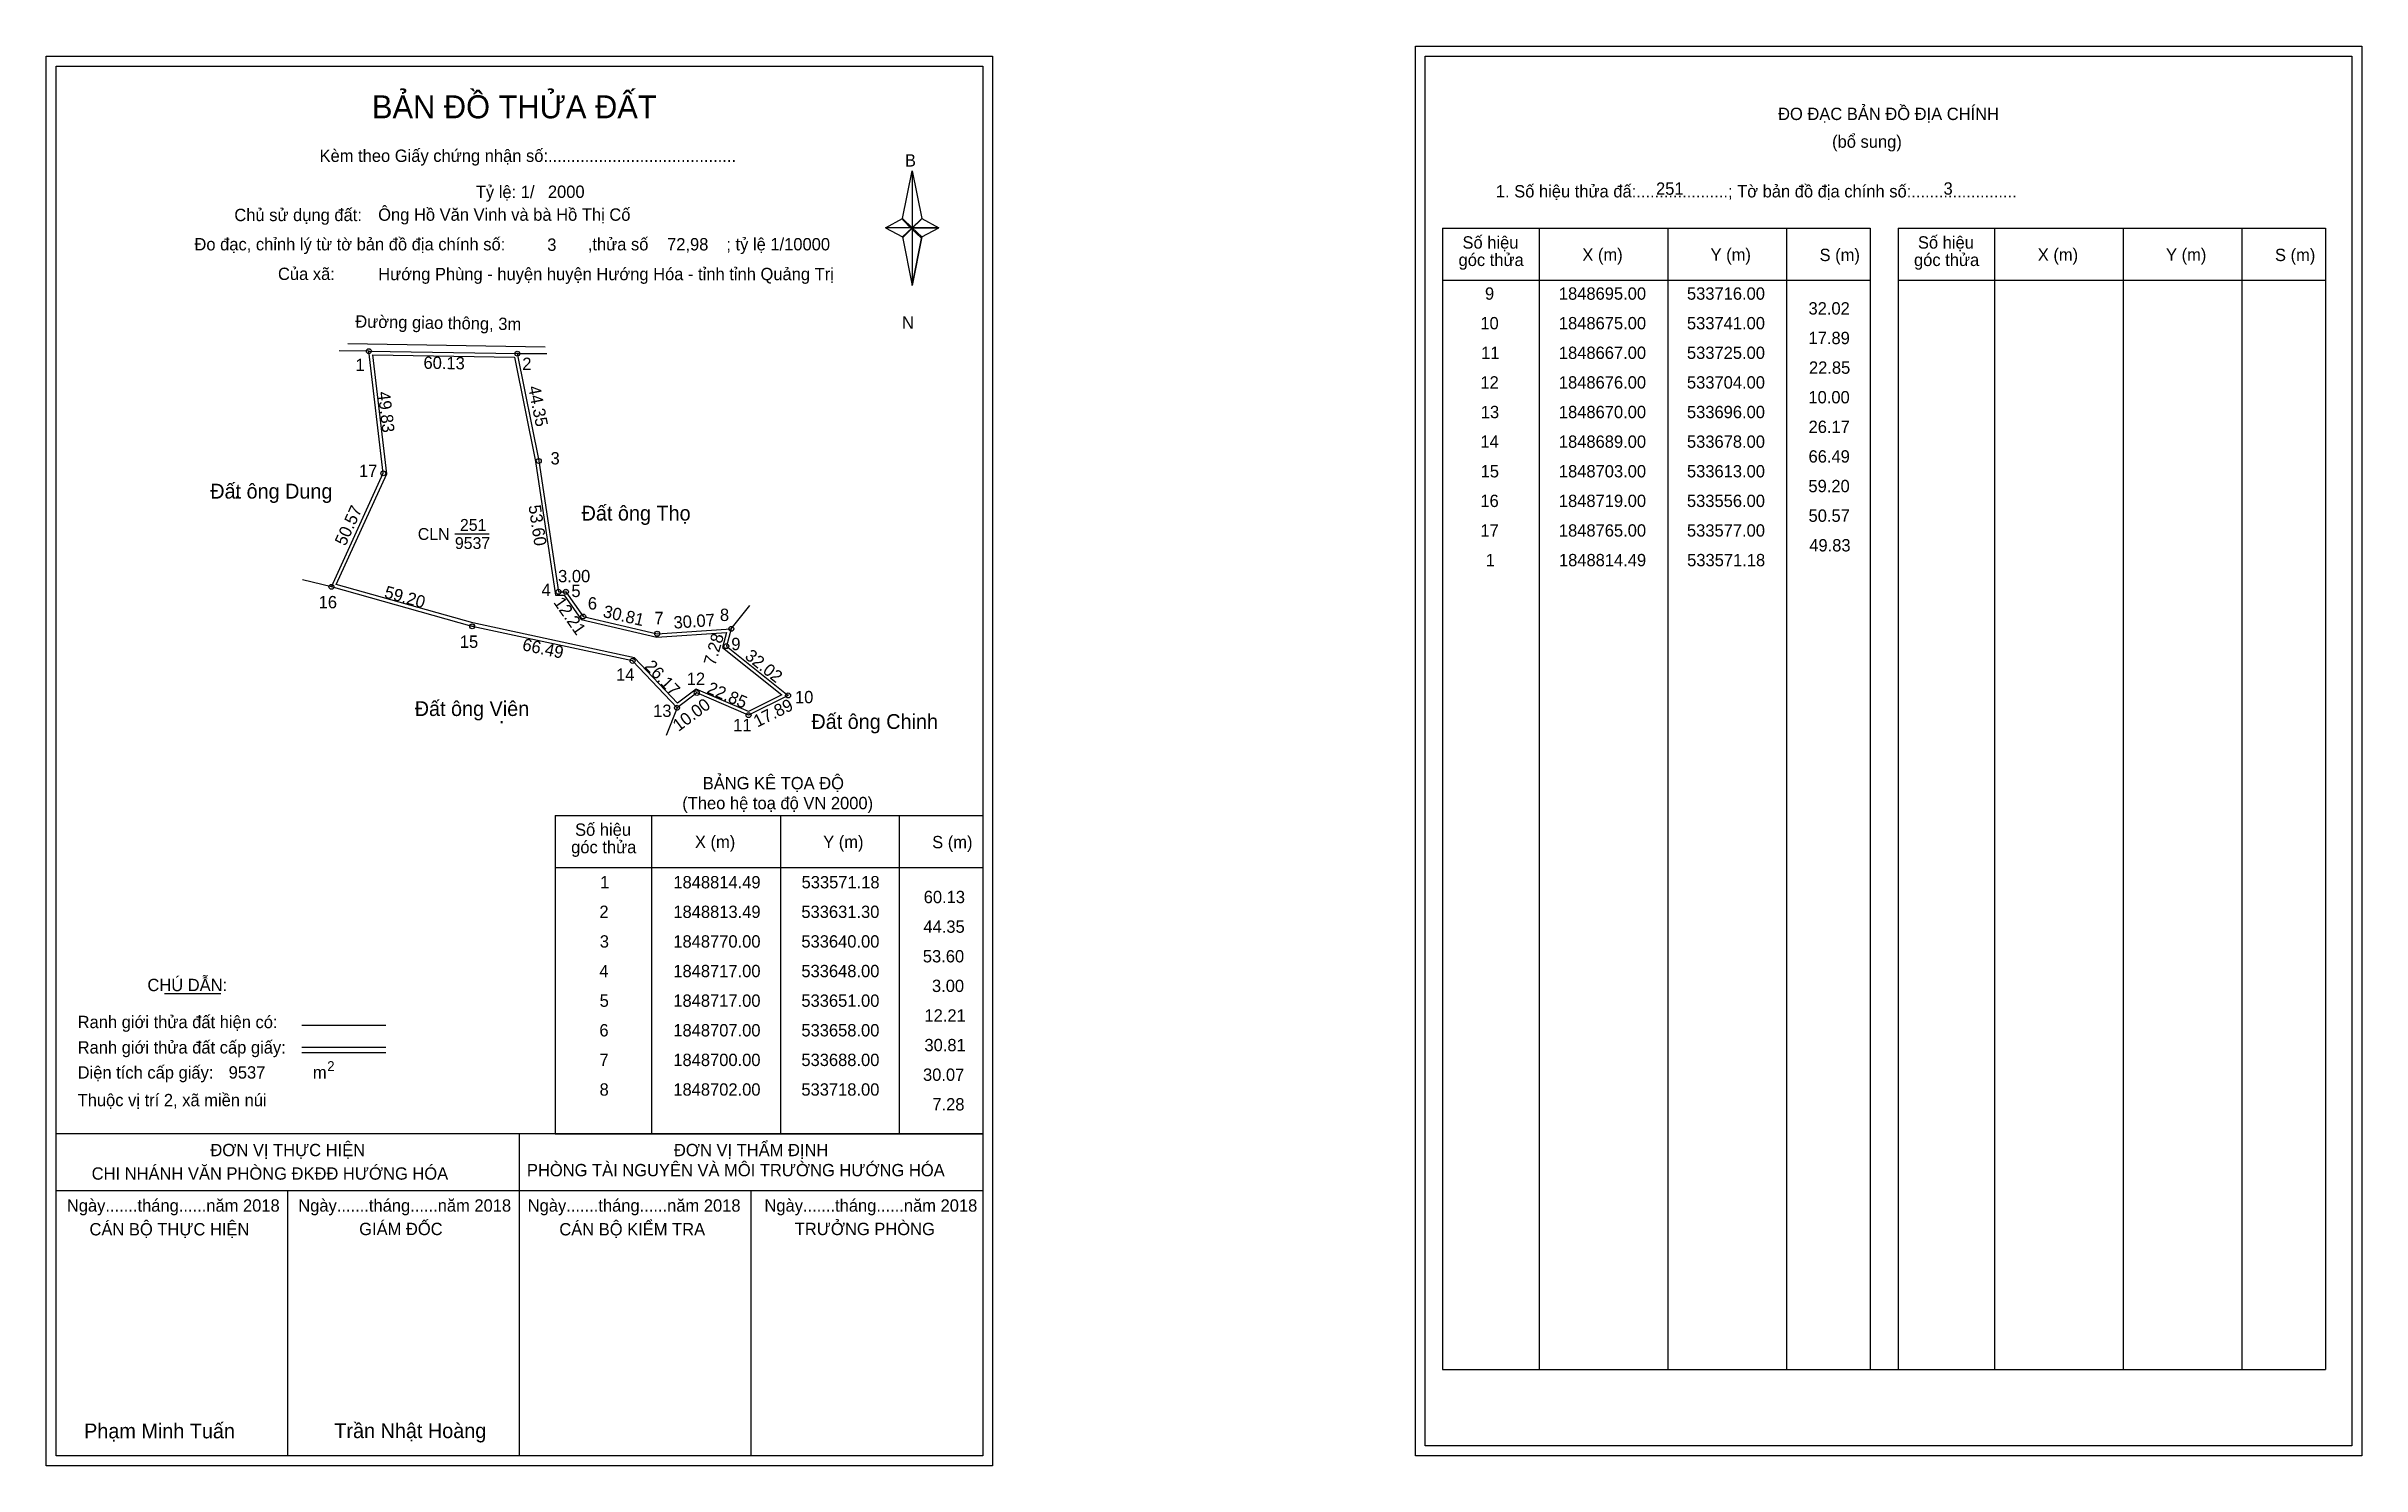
# Model space of a CAD drawing. Extents: x 533440 to 534379, y 1848363 to 1848938.
import ezdxf

# ---------------------------------------------------------------- set-up
doc = ezdxf.new("R2010")
doc.units = 0
for name, color, linetype in [('Level 1', 7, 'Continuous'), ('Level 10', 7, 'Continuous'), ('Level 11', 7, 'Continuous'), ('Level 13', 7, 'Continuous'), ('Level 27', 7, 'Continuous'), ('Level 3', 7, 'Continuous'), ('Level 36', 7, 'Continuous'), ('Level 49', 7, 'Continuous'), ('Level 53', 7, 'Continuous'), ('Level 55', 7, 'Continuous'), ('Level 6', 7, 'Continuous'), ('Level 60', 7, 'Continuous'), ('Level 63', 7, 'Continuous'), ('Level 9', 7, 'Continuous')]:
    doc.layers.add(name, color=color, linetype=linetype)

msp = doc.modelspace()

# ---------------------------------------------------------------- linework, layer by layer
at = {"layer": 'Level 1'}
for p, q in [((533444.48, 1848930.04), (533444.48, 1848930.04)), ((533999.13, 1848934.04), (533999.13, 1848934.04)), ((533787.33, 1848868.27), (533791.26, 1848887.55)), ((533791.26, 1848887.55), (533791.26, 1848864.5)), ((533791.26, 1848887.55), (533795.2, 1848868.27)), ((533780.44, 1848864.5), (533787.33, 1848868.27)), ((533787.33, 1848868.27), (533791.26, 1848864.5)), ((533790.97, 1848864.07), (533787.33, 1848867.83)), ((533791.26, 1848864.5), (533787.33, 1848860.82)), ((533790.97, 1848864.07), (533787.33, 1848860.38)), ((533787.33, 1848860.38), (533790.97, 1848864.07)), ((533787.33, 1848860.82), (533791.26, 1848841.1)), ((533794.9, 1848867.83), (533790.97, 1848864.07)), ((533790.97, 1848864.07), (533794.9, 1848867.83)), ((533794.9, 1848860.38), (533790.97, 1848864.07)), ((533795.2, 1848868.27), (533791.26, 1848864.5)), ((533791.26, 1848864.5), (533791.26, 1848841.1)), ((533791.26, 1848864.5), (533802.09, 1848864.5)), ((533791.26, 1848864.5), (533795.2, 1848860.82)), ((533795.2, 1848860.82), (533791.26, 1848841.1)), ((533795.2, 1848860.82), (533802.09, 1848864.5)), ((534006.2, 1848864.33), (534179.4, 1848864.33)), ((534045.38, 1848401.8), (534045.38, 1848864.33)), ((534097.52, 1848401.8), (534097.52, 1848864.33)), ((534145.47, 1848864.33), (534145.47, 1848401.8)), ((534179.4, 1848864.33), (534179.4, 1848401.8)), ((534190.71, 1848864.33), (534363.91, 1848864.33)), ((534229.89, 1848401.8), (534229.89, 1848864.33)), ((534282.03, 1848401.8), (534282.03, 1848864.33)), ((534329.98, 1848864.33), (534329.98, 1848401.8)), ((534363.91, 1848864.33), (534363.91, 1848401.8)), ((534006.2, 1848843.27), (534179.4, 1848843.27)), ((534190.71, 1848843.27), (534363.91, 1848843.27)), ((533646.67, 1848626.38), (533819.87, 1848626.38)), ((533685.85, 1848497.33), (533685.85, 1848626.38)), ((533738, 1848497.33), (533738, 1848626.38)), ((533785.94, 1848626.38), (533785.94, 1848497.33)), ((533646.67, 1848605.33), (533819.87, 1848605.33)), ((533488.32, 1848554.17), (533511.12, 1848554.17)), ((533544.05, 1848541.36), (533578.07, 1848541.36)), ((533544.05, 1848532.46), (533578.07, 1848532.46)), ((533544.05, 1848530.27), (533578.07, 1848530.27)), ((533658.14, 1848497.33), (533444.48, 1848497.33)), ((533819.87, 1848497.33), (533610.19, 1848497.33)), ((533632.18, 1848366.89), (533632.18, 1848497.33)), ((533646.67, 1848497.33), (533819.87, 1848497.33)), ((533819.88, 1848474.23), (533444.48, 1848474.23)), ((533538.33, 1848366.89), (533538.33, 1848474.23)), ((533726.03, 1848366.89), (533726.03, 1848474.23)), ((534006.2, 1848401.8), (534363.91, 1848401.8)), ((533819.87, 1848366.89), (533819.87, 1848366.89)), ((534374.53, 1848370.89), (534374.53, 1848370.89))]:
    msp.add_line(p, q, dxfattribs=at)
for points in [[(533787.33, 1848868.27), (533791.26, 1848887.55), (533791.26, 1848864.5)], [(533780.44, 1848864.5), (533787.33, 1848860.82), (533791.26, 1848864.5)], [(533791.26, 1848864.5), (533795.2, 1848868.27), (533802.09, 1848864.5)], [(533791.26, 1848864.5), (533791.26, 1848841.1), (533795.2, 1848860.82)]]:
    msp.add_lwpolyline(points, close=True, dxfattribs=at)
at = {"layer": 'Level 10'}
for p, q in [((533562.66, 1848817.63), (533642.6, 1848816.3)), ((533577, 1848765), (533571.18, 1848814.49)), ((533571.18, 1848814.49), (533631.3, 1848813.49)), ((533577, 1848765), (533571.18, 1848814.49)), ((533572.76, 1848813.06), (533630.15, 1848812.11)), ((533578.44, 1848764.77), (533572.76, 1848813.06)), ((533630.15, 1848812.11), (533638.62, 1848769.76)), ((533631.3, 1848813.49), (533640, 1848770)), ((533638.62, 1848769.76), (533646.8, 1848715.6)), ((533640, 1848770), (533648, 1848717)), ((533556, 1848719), (533577, 1848765)), ((533557.95, 1848719.91), (533578.44, 1848764.77)), ((533613.34, 1848704.36), (533557.95, 1848719.91)), ((533613, 1848703), (533556, 1848719)), ((533646.8, 1848715.6), (533650.27, 1848715.6)), ((533648, 1848717), (533651, 1848717)), ((533650.27, 1848715.6), (533657.16, 1848705.76)), ((533651, 1848717), (533658, 1848707)), ((533678, 1848689), (533613, 1848703)), ((533678.72, 1848690.28), (533613.34, 1848704.36)), ((533657.16, 1848705.76), (533687.89, 1848698.59)), ((533658, 1848707), (533688, 1848700)), ((533688, 1848700), (533718, 1848702)), ((533718, 1848702), (533716, 1848695)), ((533687.89, 1848698.59), (533716.11, 1848700.47)), ((533716.11, 1848700.47), (533714.4, 1848694.49)), ((533714.4, 1848694.49), (533738.42, 1848675.27)), ((533716, 1848695), (533741, 1848675)), ((533696, 1848670), (533678, 1848689)), ((533696.16, 1848671.87), (533678.72, 1848690.28)), ((533704, 1848676), (533696, 1848670)), ((533703.81, 1848677.61), (533696.16, 1848671.87)), ((533724.95, 1848668.54), (533703.81, 1848677.61)), ((533725, 1848667), (533704, 1848676)), ((533738.42, 1848675.27), (533724.95, 1848668.54)), ((533741, 1848675), (533725, 1848667))]:
    msp.add_line(p, q, dxfattribs=at)
at = {"layer": 'Level 11'}
for centre in [(533571.18, 1848814.49), (533571.18, 1848814.49), (533631.3, 1848813.49), (533640, 1848770), (533577, 1848765), (533556, 1848719), (533648, 1848717), (533651, 1848717), (533613, 1848703), (533658, 1848707), (533688, 1848700), (533718, 1848702), (533716, 1848695), (533678, 1848689), (533704, 1848676), (533741, 1848675), (533696, 1848670), (533725, 1848667)]:
    msp.add_circle(centre, 1, dxfattribs=at)
at = {"layer": 'Level 27'}
for p, q in [((533571.18, 1848814.49), (533559.18, 1848814.59)), ((533631.3, 1848813.49), (533643.3, 1848813.5)), ((533556, 1848719), (533544.34, 1848721.85)), ((533718, 1848702), (533725.44, 1848711.41)), ((533696, 1848670), (533691.61, 1848658.83))]:
    msp.add_line(p, q, dxfattribs=at)
at = {"layer": 'Level 3'}
for p, q in [((534006.2, 1848864.33), (534006.2, 1848401.8)), ((534190.71, 1848864.33), (534190.71, 1848401.8)), ((533646.67, 1848626.38), (533646.67, 1848497.33))]:
    msp.add_line(p, q, dxfattribs=at)
at = {"layer": 'Level 63'}
for points in [[(533995.13, 1848938.04), (534378.53, 1848938.04), (534378.53, 1848366.89), (533995.13, 1848366.89)], [(533440.48, 1848934.04), (533823.88, 1848934.04), (533823.88, 1848362.89), (533440.48, 1848362.89)], [(533444.48, 1848930.04), (533819.88, 1848930.04), (533819.88, 1848366.89), (533444.48, 1848366.89)], [(533999.13, 1848934.04), (534374.53, 1848934.04), (534374.53, 1848370.89), (533999.13, 1848370.89)]]:
    msp.add_lwpolyline(points, close=True, dxfattribs=at)
at = {"layer": 'Level 9'}
msp.add_line((533606.01, 1848740.42), (533619.9, 1848740.42), dxfattribs=at)

# ---------------------------------------------------------------- texts
at = {"layer": 'Level 1'}
for s, height, p in [('BẢN ĐỒ THỬA ĐẤT', 9.3313, (533572.41, 1848908.85)), ('ĐO ĐẠC BẢN ĐỒ ĐỊA CHÍNH', 5, (534142.08, 1848908.16)), ('(bổ sung)', 5, (534163.97, 1848896.92)), ('Kèm theo Giấy chứng nhận số:.........................................', 5, (533551.18, 1848891.19)), ('B', 5, (533788.35, 1848889.31)), ('1. Số hiệu thửa đấ:....................; Tờ bản đồ địa chính số:.......................', 5, (534027.75, 1848876.8)), ('Chủ sử dụng đất:', 5, (533516.66, 1848867.2)), ('Đo đạc, chỉnh lý từ tờ bản đồ địa chính số:                  ,thửa số                 ; tỷ lệ 1/10000', 5, (533500.49, 1848855.34)), ('Số hiệu', 5, (534014.23, 1848856.06)), ('Số hiệu', 5, (534198.74, 1848856.06)), ('góc thửa', 5, (534012.64, 1848849)), ('X (m)', 5, (534062.79, 1848851.11)), ('Y (m)', 5, (534114.74, 1848851.11)), ('S (m)', 5, (534158.9, 1848851.01)), ('góc thửa', 5, (534197.16, 1848849)), ('X (m)', 5, (534247.3, 1848851.11)), ('Y (m)', 5, (534299.26, 1848851.11)), ('S (m)', 5, (534343.41, 1848851.01)), ('Của xã:', 5, (533534.34, 1848843.34)), ('N', 5, (533787.15, 1848823.63)), ('BẢNG KÊ TỌA ĐỘ', 5, (533706.43, 1848636.96)), ('(Theo hệ toạ độ VN 2000)', 5, (533698.13, 1848628.89)), ('Số hiệu', 5, (533654.7, 1848618.12)), ('X (m)', 5, (533703.26, 1848613.17)), ('Y (m)', 5, (533755.22, 1848613.17)), ('S (m)', 5, (533799.38, 1848613.07)), ('góc thửa', 5, (533653.12, 1848611.06)), ('CHÚ DẪN:', 5, (533481.44, 1848555.18)), ('Ranh giới thửa đất hiện có:', 5, (533453.18, 1848540.18)), ('Ranh giới thửa đất cấp giấy:', 5, (533453.18, 1848529.9)), ('Diện tích cấp giấy:', 5, (533453.18, 1848519.74)), ('m', 5, (533548.49, 1848519.78)), ('2', 4, (533554.28, 1848522.8)), ('Thuộc vị trí 2, xã miền núi', 5, (533453.18, 1848508.54)), ('ĐƠN VỊ THỰC HIỆN', 5, (533506.95, 1848488.3)), ('ĐƠN VỊ THẨM ĐỊNH', 5, (533694.75, 1848488.3)), ('PHÒNG TÀI NGUYÊN VÀ MÔI TRƯỜNG HƯỚNG HÓA', 5, (533635.2, 1848480.16)), ('CHI NHÁNH VĂN PHÒNG ĐKĐĐ HƯỚNG HÓA', 5, (533458.86, 1848478.78)), ('Ngày.......tháng......năm 2018', 5, (533448.81, 1848465.83)), ('Ngày.......tháng......năm 2018', 5, (533542.56, 1848465.83)), ('Ngày.......tháng......năm 2018', 5, (533635.51, 1848465.83)), ('Ngày.......tháng......năm 2018', 5, (533731.43, 1848465.83)), ('CÁN BỘ THỰC HIỆN', 5, (533457.98, 1848456.2)), ('GIÁM ĐỐC', 5, (533567.24, 1848456.32)), ('CÁN BỘ KIỂM TRA', 5, (533648.32, 1848456.2)), ('TRƯỞNG PHÒNG', 5, (533743.7, 1848456.32)), ('Phạm Minh Tuấn', 6, (533455.8, 1848373.97)), ('Trần Nhật Hoàng', 6, (533557.18, 1848374.07))]:
    msp.add_text(s, height=height, dxfattribs=at).set_placement(p)
at = {"layer": 'Level 11'}
msp.add_text('Tỷ lệ: 1/', height=5, dxfattribs=at).set_placement((533614.5, 1848876.56))
at = {"layer": 'Level 13'}
for s, p in [('CLN', (533590.98, 1848738.02)), ('9537', (533606.02, 1848734.34)), ('251', (533608.07, 1848741.7))]:
    msp.add_text(s, height=4.8, dxfattribs=at).set_placement(p)
at = {"layer": 'Level 36'}
for p in [(533516.56, 1848754.78), (533664.22, 1848745.87), (533623.81, 1848663.67)]:
    msp.add_text('.', height=6, dxfattribs=at).set_placement(p)
at = {"layer": 'Level 49'}
for s, rotation, p in [('Đường giao thông, 3m', 359.04706, (533565.63, 1848824.08)), ('60.13', 359.04706, (533593.26, 1848807.38)), ('49.83', 276.70715, (533574.74, 1848797.88)), ('44.35', 281.31247, (533635.64, 1848799.97)), ('50.57', 65.46227, (533561.66, 1848735.26)), ('53.60', 278.58362, (533635.81, 1848751.83)), ('59.20', 344.32048, (533577.06, 1848714.75)), ('12.21', 304.99202, (533645.75, 1848712.71)), ('30.81', 346.86598, (533665.71, 1848706.84)), ('30.07', 3.81407, (533694.77, 1848702.05)), ('66.49', 347.84506, (533633.04, 1848693.37)), ('7.28', 74.0546, (533711.49, 1848686.78)), ('32.02', 321.34019, (533723.13, 1848690.26)), ('26.17', 313.45184, (533682.56, 1848686.51)), ('10.00', 36.8699, (533696.62, 1848660.19)), ('22.85', 336.80141, (533707.72, 1848676.15)), ('17.89', 26.56505, (533728.57, 1848661.94))]:
    msp.add_text(s, height=5, rotation=rotation, dxfattribs=at).set_placement(p)
msp.add_text('3.00', height=5, dxfattribs=at).set_placement((533647.83, 1848720.85))
at = {"layer": 'Level 53'}
for s, p in [('9', (534023.34, 1848835.35)), ('1848695.00', (534053.28, 1848835.35)), ('533716.00', (534105.17, 1848835.35)), ('32.02', (534154.42, 1848829.35)), ('10', (534021.47, 1848823.35)), ('1848675.00', (534053.28, 1848823.35)), ('533741.00', (534105.17, 1848823.35)), ('11', (534021.79, 1848811.35)), ('1848667.00', (534053.28, 1848811.35)), ('533725.00', (534105.17, 1848811.35)), ('17.89', (534154.43, 1848817.35)), ('12', (534021.49, 1848799.35)), ('1848676.00', (534053.28, 1848799.35)), ('533704.00', (534105.17, 1848799.35)), ('22.85', (534154.6, 1848805.35)), ('10.00', (534154.38, 1848793.35)), ('13', (534021.65, 1848787.35)), ('1848670.00', (534053.28, 1848787.35)), ('533696.00', (534105.17, 1848787.35)), ('26.17', (534154.44, 1848781.35)), ('14', (534021.47, 1848775.35)), ('1848689.00', (534053.28, 1848775.35)), ('533678.00', (534105.17, 1848775.35)), ('15', (534021.58, 1848763.35)), ('1848703.00', (534053.28, 1848763.35)), ('533613.00', (534105.17, 1848763.35)), ('66.49', (534154.43, 1848769.35)), ('59.20', (534154.38, 1848757.35)), ('16', (534021.48, 1848751.35)), ('1848719.00', (534053.28, 1848751.35)), ('533556.00', (534105.17, 1848751.35)), ('50.57', (534154.44, 1848745.35)), ('17', (534021.51, 1848739.35)), ('1848765.00', (534053.28, 1848739.35)), ('533577.00', (534105.17, 1848739.35)), ('1', (534023.64, 1848727.35)), ('1848814.49', (534053.31, 1848727.35)), ('533571.18', (534105.25, 1848727.35)), ('49.83', (534154.73, 1848733.35)), ('1', (533664.87, 1848596.83)), ('1848814.49', (533694.53, 1848596.83)), ('533571.18', (533746.47, 1848596.83)), ('2', (533664.57, 1848584.83)), ('1848813.49', (533694.53, 1848584.83)), ('533631.30', (533746.39, 1848584.83)), ('60.13', (533795.95, 1848590.83)), ('44.35', (533795.83, 1848578.83)), ('3', (533664.72, 1848572.83)), ('1848770.00', (533694.51, 1848572.83)), ('533640.00', (533746.39, 1848572.83)), ('53.60', (533795.6, 1848566.83)), ('4', (533664.54, 1848560.83)), ('1848717.00', (533694.51, 1848560.83)), ('533648.00', (533746.39, 1848560.83)), ('5', (533664.66, 1848548.83)), ('1848717.00', (533694.51, 1848548.83)), ('533651.00', (533746.39, 1848548.83)), ('3.00', (533799.3, 1848554.83)), ('6', (533664.56, 1848536.83)), ('1848707.00', (533694.51, 1848536.83)), ('533658.00', (533746.39, 1848536.83)), ('12.21', (533796.25, 1848542.83)), ('30.81', (533796.25, 1848530.83)), ('7', (533664.58, 1848524.83)), ('1848700.00', (533694.51, 1848524.83)), ('533688.00', (533746.39, 1848524.83)), ('30.07', (533795.67, 1848518.83)), ('8', (533664.63, 1848512.83)), ('1848702.00', (533694.51, 1848512.83)), ('533718.00', (533746.39, 1848512.83)), ('7.28', (533799.46, 1848506.83))]:
    msp.add_text(s, height=5, dxfattribs=at).set_placement(p)
at = {"layer": 'Level 55'}
for s, height, p in [('1', 0.8, (533570.96, 1848814.49)), ('0', 0.22, (533571.1, 1848814.27)), ('0', 0.22, (533571.1, 1848814.27)), ('0', 0.22, (533571.1, 1848814.27)), ('0', 0.22, (533571.1, 1848814.27)), ('2', 0.8, (533631.03, 1848813.49)), ('0', 0.22, (533631.22, 1848813.27)), ('0', 0.22, (533631.22, 1848813.27)), ('0', 0.22, (533631.22, 1848813.27)), ('3', 0.8, (533639.75, 1848770)), ('0', 0.22, (533639.92, 1848769.78)), ('17', 0.8, (533576.44, 1848765)), ('0', 0.22, (533576.92, 1848764.78)), ('0', 0.22, (533576.92, 1848764.78)), ('16', 0.8, (533555.43, 1848719)), ('0', 0.22, (533555.92, 1848718.78)), ('0', 0.22, (533555.92, 1848718.78)), ('0', 0.22, (533555.92, 1848718.78)), ('4', 0.8, (533647.72, 1848717)), ('0', 0.22, (533647.92, 1848716.78)), ('5', 0.8, (533650.74, 1848717)), ('0', 0.22, (533650.92, 1848716.78)), ('15', 0.8, (533612.45, 1848703)), ('0', 0.22, (533612.92, 1848702.78)), ('6', 0.8, (533657.73, 1848707)), ('0', 0.22, (533657.92, 1848706.78)), ('8', 0.8, (533717.74, 1848702)), ('0', 0.22, (533717.92, 1848701.78)), ('0', 0.22, (533717.92, 1848701.78)), ('7', 0.8, (533687.73, 1848700)), ('0', 0.22, (533687.92, 1848699.78)), ('9', 0.8, (533715.73, 1848695)), ('0', 0.22, (533715.92, 1848694.78)), ('14', 0.8, (533677.43, 1848689)), ('0', 0.22, (533677.92, 1848688.78)), ('12', 0.8, (533703.43, 1848676)), ('0', 0.22, (533703.92, 1848675.78)), ('10', 0.8, (533740.43, 1848675)), ('0', 0.22, (533740.92, 1848674.78)), ('13', 0.8, (533695.46, 1848670)), ('0', 0.22, (533695.92, 1848669.78)), ('0', 0.22, (533695.92, 1848669.78)), ('11', 0.8, (533724.48, 1848667)), ('0', 0.22, (533724.92, 1848666.78))]:
    msp.add_text(s, height=height, dxfattribs=at).set_placement(p)
at = {"layer": 'Level 6'}
for s, p in [('2000', (533643.69, 1848876.6)), ('251', (534092.64, 1848877.88)), ('3', (534209.13, 1848877.92)), ('Ông Hồ Văn Vinh và bà Hồ Thị Cố', (533574.93, 1848867.34)), ('3', (533643.44, 1848855.16)), ('72,98', (533691.98, 1848855.32)), ('Hướng Phùng - huyện huyện Hướng Hóa - tỉnh tỉnh Quảng Trị', (533574.95, 1848843.26)), ('9537', (533514.36, 1848519.75))]:
    msp.add_text(s, height=5, dxfattribs=at).set_placement(p)
at = {"layer": 'Level 60'}
for s, p in [('Đất ông Dung', (533506.9, 1848754.78)), ('Đất ông Thọ', (533657.35, 1848745.87)), ('Đất ông Viên', (533589.73, 1848666.67)), ('Đất ông Chinh', (533750.44, 1848661.43))]:
    msp.add_text(s, height=6, dxfattribs=at).set_placement(p)
at = {"layer": 'Level 9'}
for s, p in [('1', (533565.76, 1848806.46)), ('2', (533633.31, 1848806.88)), ('17', (533567.15, 1848763.49)), ('3', (533644.76, 1848768.61)), ('4', (533641.1, 1848715.29)), ('5', (533653.21, 1848714.86)), ('16', (533550.82, 1848710.31)), ('6', (533659.88, 1848709.8)), ('7', (533686.84, 1848703.88)), ('8', (533713.39, 1848705.16)), ('15', (533608.01, 1848694.29)), ('9', (533718, 1848693.36)), ('14', (533671.3, 1848680.92)), ('12', (533699.95, 1848679.25)), ('10', (533743.8, 1848671.83)), ('13', (533686.33, 1848666.28)), ('11', (533718.76, 1848660.52))]:
    msp.add_text(s, height=5, dxfattribs=at).set_placement(p)

doc.saveas('drawing.dxf')
